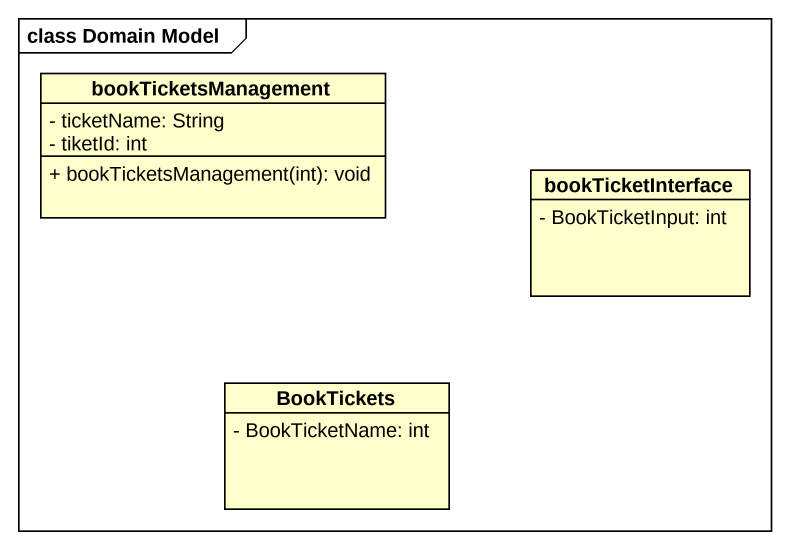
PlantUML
@startuml
mainframe class Domain Model
hide circle
hide empty members
skinparam classAttributeIconSize 0
class bookTicketsManagement {
  - ticketName: String
  - tiketId: int
  + bookTicketsManagement(int): void
}
class bookTicketInterface {
  - BookTicketInput: int
}
class BookTickets {
  - BookTicketName: int
}
@enduml
